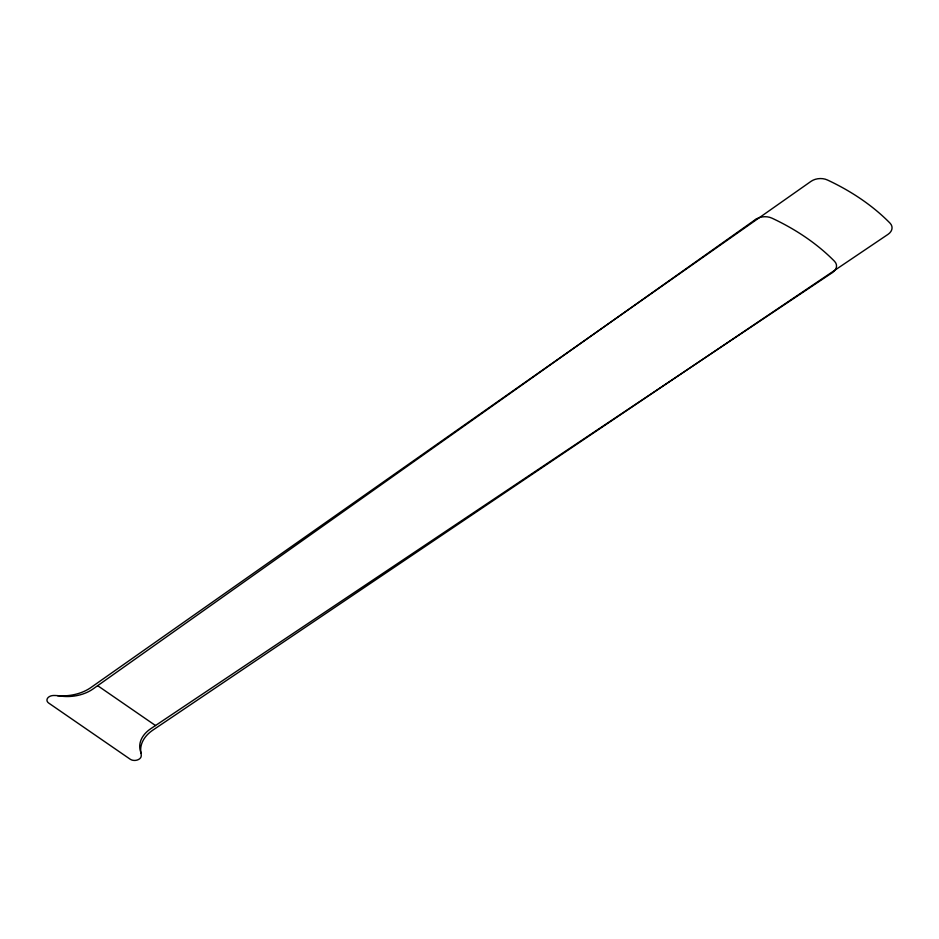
<?xml version="1.0" encoding="UTF-8"?>
<svg xmlns="http://www.w3.org/2000/svg" width="939" height="939" viewBox="0 0 939 939"><rect width="100%" height="100%" fill="white"/><g stroke="black" fill="none" stroke-linecap="round" stroke-linejoin="round"><path stroke-width="1.41" d="M755.602 219.444L93.114 688.897A34.32 23.534 -4.1 0 1 59.697 695.928A25.482 17.477 -4.1 0 0 53.535 695.494A6.373 4.366 -4.1 0 0 47.513 698.299A6.373 4.366 -4.1 0 0 48.687 703.053L130.251 759.252A6.373 4.366 -4.1 0 0 137.164 760.062A6.373 4.366 -4.1 0 0 141.237 755.918A25.482 17.477 -4.1 0 0 140.592 751.669A34.32 23.534 -4.1 0 1 150.827 728.664L832.435 272.568M97.656 685.67L155.51 725.53M832.564 272.474A12.747 8.744 -4.1 0 0 834.489 261.265A254.856 174.783 -4.1 0 0 771.881 218.13A12.747 8.744 -4.1 0 0 755.461 219.538M141.014 753.231A38.1 26.128 -4.1 0 1 152.904 730.096L887.977 234.386A12.747 8.744 -4.1 0 0 889.996 223.106A254.856 174.783 -4.1 0 0 827.388 179.971A12.747 8.744 -4.1 0 0 811.014 181.356L91.024 687.465A38.1 26.128 -4.1 0 1 57.42 695.646"/></g></svg>
